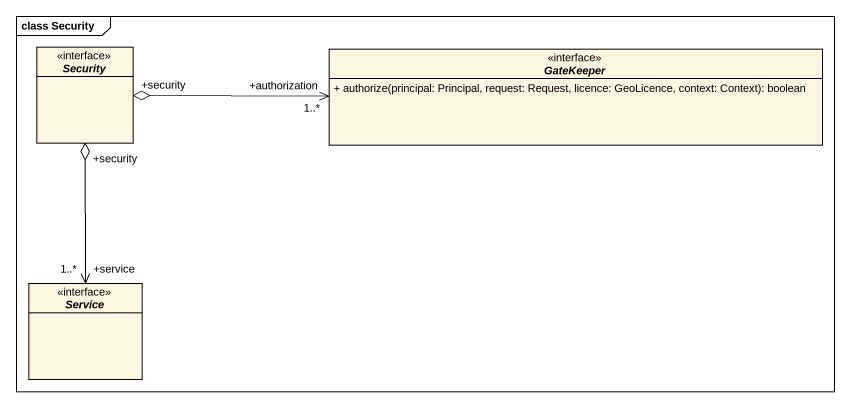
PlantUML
@startuml
mainframe class Security
hide circle
hide empty members
skinparam classAttributeIconSize 0
interface Security
interface GateKeeper {
  + authorize(principal: Principal, request: Request, licence: GeoLicence, context: Context): boolean
}
interface Service
GateKeeper "+authorization\n1..*" <-left-o "+security" Security
Service "+service\n1..*" <-up-o "+security" Security
@enduml
